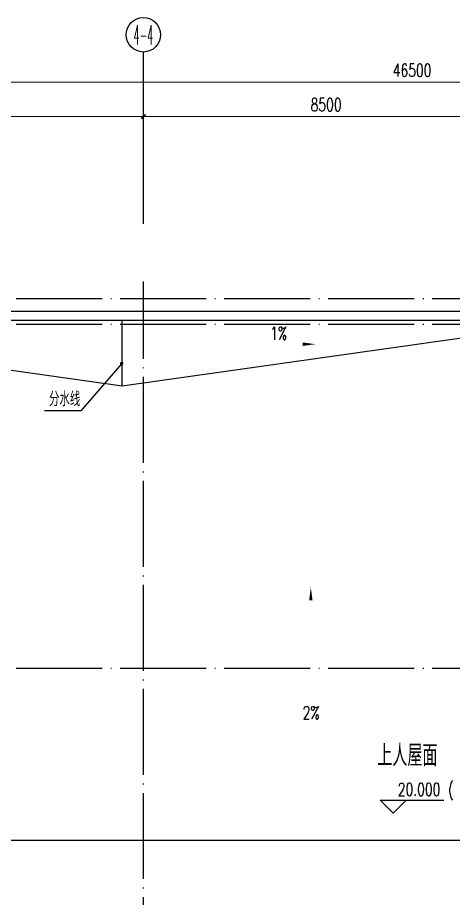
# Model space of a CAD drawing. Extents: x -124594 to 516503, y -3148 to 203159.
# Drawn here: x 371484 to 381622, y 102439 to 122930 of the extents above; entities that cross this region are included whole.
import ezdxf
from ezdxf.enums import TextEntityAlignment as Align

# ---------------------------------------------------------------- set-up
doc = ezdxf.new("R2010")
doc.units = 0
doc.header["$LTSCALE"] = 1000
doc.header["$MEASUREMENT"] = 0
doc.linetypes.add('DOTE', pattern=[2.42, 2, -0.2, 0.02, -0.2])
for name, color, linetype in [('AXIS', 3, 'Continuous'), ('AXIS_TEXT', 7, 'Continuous'), ('DIM_LEAD', 3, 'Continuous'), ('DIM_SYMB', 3, 'Continuous'), ('J-ANNO-标高标注', 144, 'Continuous'), ('J-AXIS-轴线', 1, 'DOTE'), ('J-FLOR-屋顶', 140, 'Continuous'), ('PUB_TEXT', 7, 'Continuous'), ('分水线', 4, 'Continuous')]:
    doc.layers.add(name, color=color, linetype=linetype)
doc.layers.add('建筑底图', color=8, linetype='Continuous', lineweight=5)
doc.styles.add('_TCH_AXIS', font='COMPLEX', dxfattribs={"bigfont": 'GBCBIG'})
doc.styles.add('_TCH_DIM', font='SIMPLEX', dxfattribs={"bigfont": 'GBCBIG'})
doc.styles.add('_TCH_DIM_T3', font='SIMPLEX', dxfattribs={"width": 0.705882, "bigfont": 'GBCBIG'})
doc.styles.add('COMPLEX', font='COMPLEX')
doc.styles.add('HZ', font='simplex.shx', dxfattribs={"width": 0.7, "bigfont": 'hztxt.shx'})
doc.dimstyles.new('_TCH_ARCH&&100', dxfattribs={"dimtxt": 297.5, "dimasz": 100, "dimexe": 250, "dimexo": 300, "dimgap": 126.25, "dimtad": 1, "dimdec": 0, "dimzin": 0, "dimdsep": 46, "dimtxsty": '_TCH_DIM_T3', "dimblk": 'ARCHTICK', "dimcen": 0.09, "dimclrt": 7, "dimazin": 2, "dimtfac": 1, "dimtdec": 0, "dimtix": 1, "dimtmove": 2, "dimatfit": 3, "dimfxl": 1, "dimtolj": 1, "dimtzin": 0, "dimarcsym": 0})

# ---------------------------------------------------------------- blocks, each defined once
blk = doc.blocks.new('_AXISO')
blk.add_circle((0, 0), 0.5)
at = {"layer": 'AXIS_TEXT', "style": 'COMPLEX', "width": 1.041667}
blk.add_attdef('A', text='', height=0.56, dxfattribs=at).set_placement((-0.25, -0.28), (0.25, -0.28), align=Align.FIT)
blk = doc.blocks.new('_ArchTick')
at = {"color": 0, "linetype": 'ByBlock', "const_width": 0.4}
blk.add_lwpolyline([(-0.5, -0.5), (0.5, 0.5)], dxfattribs=at)
blk = doc.blocks.new('*D258')
at = {"layer": 'AXIS', "color": 0, "lineweight": -2, "transparency": 16777216}
for p, q in [((357411, 118430), (357411, 121680)), ((403911, 118430), (403911, 121680)), ((357411, 121430), (403911, 121430))]:
    blk.add_line(p, q, dxfattribs=at)
at = {"layer": 'Defpoints', "color": 0, "transparency": 16777216}
for p in [(403911, 121430), (357411, 118130), (403911, 118130)]:
    blk.add_point(p, dxfattribs=at)
at = {"layer": 'AXIS', "color": 0, "lineweight": -2, "transparency": 16777216, "xscale": 100, "yscale": 100, "zscale": 100, "rotation": 180}
blk.add_blockref('_ArchTick', (357411, 121430), dxfattribs=at)
at = {"layer": 'AXIS', "color": 0, "lineweight": -2, "transparency": 16777216, "xscale": 100, "yscale": 100, "zscale": 100}
blk.add_blockref('_ArchTick', (403911, 121430), dxfattribs=at)
at = {"layer": 'AXIS', "color": 7, "transparency": 16777216, "insert": (380661, 121705), "char_height": 297.5, "attachment_point": 5, "style": '_TCH_DIM_T3'}
blk.add_mtext('\\A1;46500', dxfattribs=at)
blk = doc.blocks.new('*D263')
at = {"layer": 'AXIS', "color": 0, "lineweight": -2, "transparency": 16777216}
for p, q in [((374411, 118430), (374411, 120880)), ((382911, 118430), (382911, 120880)), ((374411, 120630), (382911, 120630))]:
    blk.add_line(p, q, dxfattribs=at)
at = {"layer": 'Defpoints', "color": 0, "transparency": 16777216}
for p in [(382911, 120630), (374411, 118130), (382911, 118130)]:
    blk.add_point(p, dxfattribs=at)
at = {"layer": 'AXIS', "color": 0, "lineweight": -2, "transparency": 16777216, "xscale": 100, "yscale": 100, "zscale": 100, "rotation": 180}
blk.add_blockref('_ArchTick', (374411, 120630), dxfattribs=at)
at = {"layer": 'AXIS', "color": 0, "lineweight": -2, "transparency": 16777216, "xscale": 100, "yscale": 100, "zscale": 100}
blk.add_blockref('_ArchTick', (382911, 120630), dxfattribs=at)
at = {"layer": 'AXIS', "color": 7, "transparency": 16777216, "insert": (378661, 120905), "char_height": 297.5, "attachment_point": 5, "style": '_TCH_DIM_T3'}
blk.add_mtext('\\A1;8500', dxfattribs=at)
blk = doc.blocks.new('*D264')
at = {"layer": 'AXIS', "color": 0, "lineweight": -2, "transparency": 16777216}
for p, q in [((365911, 118430), (365911, 120880)), ((374411, 118430), (374411, 120880)), ((365911, 120630), (374411, 120630))]:
    blk.add_line(p, q, dxfattribs=at)
at = {"layer": 'Defpoints', "color": 0, "transparency": 16777216}
for p in [(374411, 120630), (365911, 118130), (374411, 118130)]:
    blk.add_point(p, dxfattribs=at)
at = {"layer": 'AXIS', "color": 0, "lineweight": -2, "transparency": 16777216, "xscale": 100, "yscale": 100, "zscale": 100, "rotation": 180}
blk.add_blockref('_ArchTick', (365911, 120630), dxfattribs=at)
at = {"layer": 'AXIS', "color": 0, "lineweight": -2, "transparency": 16777216, "xscale": 100, "yscale": 100, "zscale": 100}
blk.add_blockref('_ArchTick', (374411, 120630), dxfattribs=at)
at = {"layer": 'AXIS', "color": 7, "transparency": 16777216, "insert": (370161, 120905), "char_height": 297.5, "attachment_point": 5, "style": '_TCH_DIM_T3'}
blk.add_mtext('\\A1;8500', dxfattribs=at)
blk = doc.blocks.new('HERSFA')
at = {"layer": 'AXIS', "color": 8}
blk.add_line((374410.8, 118129.9), (374410.8, 122129.9), dxfattribs=at)
at = {"layer": 'DIM_LEAD', "color": 8}
for p, q in [((373906.1, 114884), (372952, 113782.8)), ((372952, 113782.8), (372109.4, 113782.8))]:
    blk.add_line(p, q, dxfattribs=at)
at = {"layer": 'DIM_LEAD', "color": 8, "const_width": 40}
blk.add_lwpolyline([(373919.2, 114899.1, 1), (373893, 114868.9, 1)], format="xyb", close=True, dxfattribs=at)
at = {"layer": 'DIM_SYMB', "color": 8}
for points in [[(376642, 115332, 0, 0, 0), (378415.1, 115332, 0, 80, 0), (378115.1, 115332, 0, 0, 0)], [(378305.8, 107012.2, 0, 0, 0), (378305.8, 109674.3, 0, 80, 0), (378305.8, 109374.3, 0, 0, 0)]]:
    blk.add_lwpolyline(points, format="xyseb", dxfattribs=at)
at = {"layer": 'J-ANNO-标高标注', "color": 8}
for p, q in [((380220.8, 104421.1), (379920.8, 104721.1)), ((379920.8, 104721.1), (381398.8, 104721.1)), ((380220.8, 104421.1), (380520.8, 104721.1))]:
    blk.add_line(p, q, dxfattribs=at)
at = {"layer": 'J-AXIS-轴线', "color": 8}
for p, q in [((374410.8, 90790.8), (374410.8, 116790.8)), ((404910.8, 116390.8), (356410.8, 116390.8)), ((404910.8, 115790.8), (356410.8, 115790.8)), ((404910.8, 107790.8), (356410.8, 107790.8))]:
    blk.add_line(p, q, dxfattribs=at)
at = {"layer": 'J-FLOR-屋顶', "color": 8}
for points in [[(399910.8, 116490.8), (391310.8, 116490.8), (391310.8, 116090.8), (361510.8, 116090.8)], [(361510.8, 115890.8), (391310.8, 115890.8), (391310.8, 115690.8), (399810.8, 115690.8)]]:
    blk.add_lwpolyline(points, dxfattribs=at)
at = {"layer": '分水线', "color": 8}
for points in [[(373917.3, 114364.7), (373917.3, 115890.8)], [(365471.7, 115561.2), (373917.3, 114364.7), (382362.9, 115561.2)], [(357110.8, 103790.8), (404410.8, 103790.8)]]:
    blk.add_lwpolyline(points, dxfattribs=at)
at = {"layer": 'AXIS', "color": 8}
ref = blk.add_blockref('_AXISO', (374410.8, 122529.9), dxfattribs=dict(at, xscale=800, yscale=800, zscale=800))
ref.add_attrib('A', '4-4', dxfattribs={"layer": 'AXIS_TEXT', "color": 8, "height": 452.55, "style": '_TCH_AXIS', "width": 0.333333}).set_placement((374184.6, 122303.6), (374637.1, 122303.6), align=Align.FIT)
at = {"layer": 'DIM_LEAD', "color": 7, "style": '_TCH_DIM'}
blk.add_text('分水线', height=337.59, dxfattribs=at).set_placement((372214.4, 113887.8))
at = {"layer": 'DIM_SYMB', "color": 7, "style": '_TCH_DIM', "width": 0.705882}
for s, p in [('1%%%', (377358.6, 115437)), ('2%%%', (378115.8, 106609.7))]:
    blk.add_text(s, height=297.5, dxfattribs=at).set_placement(p)
at = {"layer": 'J-ANNO-标高标注', "color": 7, "style": '_TCH_DIM', "width": 0.705882}
blk.add_text('20.000', height=297.5, dxfattribs=at).set_placement((380328.8, 104826.1))
at = {"layer": 'PUB_TEXT', "color": 8}
for s, height, style, width, p in [('上人屋面', 500, 'HZ', 0.7, (379852.3, 105514.1)), ('(', 297.5, '_TCH_DIM', 0.705882, (381498.8, 104826.1))]:
    blk.add_text(s, height=height, dxfattribs=dict(at, style=style, width=width)).set_placement(p)
at = {"layer": 'AXIS', "color": 8}
for p1, p2, distance, picture, middle in [((357410.8, 118129.9), (403910.8, 118129.9), 3300, '*D258', (380660.8, 121704.9)), ((365910.8, 118129.9), (374410.8, 118129.9), 2500, '*D264', (370160.8, 120904.9)), ((374410.8, 118129.9), (382910.8, 118129.9), 2500, '*D263', (378660.8, 120904.9))]:
    dim = blk.add_aligned_dim(p1=p1, p2=p2, distance=distance, dimstyle='_TCH_ARCH&&100', dxfattribs=at)
    dim.commit()
    dim.dimension.update_dxf_attribs({"geometry": picture, "text_midpoint": middle})

msp = doc.modelspace()

# ---------------------------------------------------------------- block references
at = {"layer": '建筑底图'}
msp.add_blockref('HERSFA', (0, 0), dxfattribs=at)

doc.saveas('drawing.dxf')
